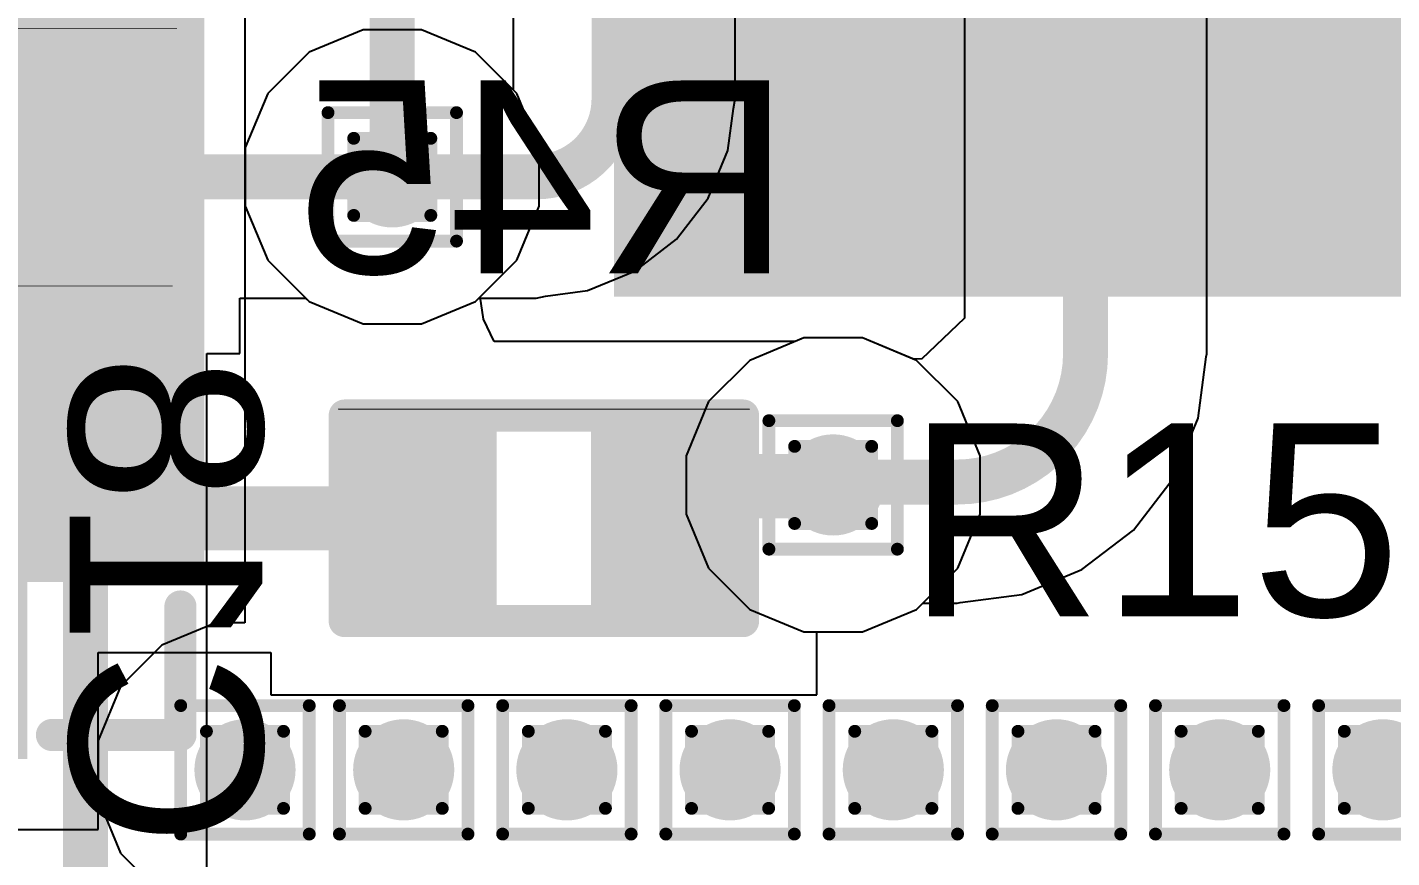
# Model space of a CAD drawing. Header units: inches. Extents: x -12 to 5357, y -8 to 5291.
# Drawn here: x 31.7 to 37.1, y 26.73 to 30.02 of the extents above; entities that cross this region are included whole.
import ezdxf

# ---------------------------------------------------------------- set-up
doc = ezdxf.new("R2010")
doc.units = ezdxf.units.IN
for name, color, linetype in [('Bottom Layer', 5, 'Continuous'), ('Bottom Overlay', 54, 'Continuous'), ('Bottom Paste', 16, 'Continuous'), ('Bottom Solder', 6, 'Continuous'), ('Drill Drawing', 1, 'Continuous'), ('Ground', 16, 'Continuous'), ('Power', 76, 'Continuous'), ('Top Layer', 1, 'Continuous'), ('Top Overlay', 2, 'Continuous'), ('Top Paste', 8, 'Continuous'), ('Top Solder', 216, 'Continuous'), ('Via Holes', 16, 'Continuous')]:
    doc.layers.add(name, color=color, linetype=linetype)
doc.styles.add('Arial', font='', dxfattribs={"height": 0.2})
doc.styles.get('Arial').set_extended_font_data('Arial')

# ---------------------------------------------------------------- blocks, each defined once
blk = doc.blocks.new('48_UFQFPN_7_7__19')
at = {"layer": 'Top Layer'}
for points in [[(-2.9, -3.6), (-2.9, -3.05), (-2.6, -3.05), (-2.6, -3.6)], [(-2.4, -3.6), (-2.4, -3.05), (-2.1, -3.05), (-2.1, -3.6)], [(-1.9, -3.6), (-1.9, -3.05), (-1.6, -3.05), (-1.6, -3.6)], [(-1.4, -3.6), (-1.4, -3.05), (-1.1, -3.05), (-1.1, -3.6)], [(-0.9, -3.6), (-0.9, -3.05), (-0.6, -3.05), (-0.6, -3.6)]]:
    blk.add_hatch(color=1, dxfattribs=at).paths.add_polyline_path(points)
at = {"layer": 'Top Paste'}
for points in [[(-2.9, -3.6), (-2.9, -3.05), (-2.6, -3.05), (-2.6, -3.6)], [(-2.4, -3.6), (-2.4, -3.05), (-2.1, -3.05), (-2.1, -3.6)], [(-1.9, -3.6), (-1.9, -3.05), (-1.6, -3.05), (-1.6, -3.6)], [(-1.4, -3.6), (-1.4, -3.05), (-1.1, -3.05), (-1.1, -3.6)], [(-0.9, -3.6), (-0.9, -3.05), (-0.6, -3.05), (-0.6, -3.6)]]:
    blk.add_hatch(color=8, dxfattribs=at).paths.add_polyline_path(points)
at = {"layer": 'Top Solder'}
for points in [[(-3.7016, -2.4984), (-2.9484, -2.4984), (-2.9484, -3.0016), (-3.7016, -3.0016)], [(-3.0016, -3.7016), (-3.0016, -2.9484), (-2.4984, -2.9484), (-2.4984, -3.7016)], [(-2.5016, -3.7016), (-2.5016, -2.9484), (-1.9984, -2.9484), (-1.9984, -3.7016)], [(-2.0016, -3.7016), (-2.0016, -2.9484), (-1.4984, -2.9484), (-1.4984, -3.7016)], [(-1.5016, -3.7016), (-1.5016, -2.9484), (-0.9984, -2.9484), (-0.9984, -3.7016)], [(-1.0016, -3.7016), (-1.0016, -2.9484), (-0.4984, -2.9484), (-0.4984, -3.7016)]]:
    blk.add_hatch(color=216, dxfattribs=at).paths.add_polyline_path(points)
at = {"layer": 'Top Overlay'}
for points in [[(-3.6068, -3.0988, 0.127, 0.127, 0), (-3.6068, -3.6068, 0.127, 0.127, 0)], [(-3.6068, -3.6068, 0.127, 0.127, 0), (-3.0988, -3.6068, 0.127, 0.127, 0)]]:
    blk.add_lwpolyline(points, format="xyseb", dxfattribs=at)
for points in [[(-3.6385, -3.0988, 0.0635, 0.0635, 1), (-3.575, -3.0988, 0.0635, 0.0635, 1)], [(-3.6385, -3.6068, 0.0635, 0.0635, 1), (-3.575, -3.6068, 0.0635, 0.0635, 1)], [(-3.6385, -3.6068, 0.0635, 0.0635, 1), (-3.575, -3.6068, 0.0635, 0.0635, 1)], [(-3.1305, -3.6068, 0.0635, 0.0635, 1), (-3.067, -3.6068, 0.0635, 0.0635, 1)]]:
    blk.add_lwpolyline(points, format="xyseb", close=True, dxfattribs=at)
blk = doc.blocks.new('R___0402_B_25')
at = {"layer": 'Bottom Layer'}
for points in [[(-0.2413, 0.3175), (-0.2413, -0.3175), (-0.6985, -0.3175), (-0.6985, 0.3175)], [(0.6985, 0.3175), (0.6985, -0.3175), (0.2413, -0.3175), (0.2413, 0.3175)]]:
    blk.add_hatch(color=5, dxfattribs=at).paths.add_polyline_path(points)
at = {"layer": 'Bottom Paste'}
for points in [[(-0.2413, 0.3175), (-0.2413, -0.3175), (-0.6985, -0.3175), (-0.6985, 0.3175)], [(0.6985, 0.3175), (0.6985, -0.3175), (0.2413, -0.3175), (0.2413, 0.3175)]]:
    blk.add_hatch(color=16, dxfattribs=at).paths.add_polyline_path(points)
at = {"layer": 'Bottom Solder'}
for points in [[(-0.1863, 0.3725), (-0.1863, -0.3725), (-0.7535, -0.3725), (-0.7535, 0.3725)], [(0.7535, 0.3725), (0.7535, -0.3725), (0.1863, -0.3725), (0.1863, 0.3725)]]:
    blk.add_hatch(color=6, dxfattribs=at).paths.add_polyline_path(points)
at = {"layer": 'Bottom Overlay'}
for points in [[(-0.7874, 0.4064, 0.127, 0.127, 0), (-0.7874, -0.4064, 0.127, 0.127, 0)], [(0.7874, 0.4064, 0.127, 0.127, 0), (-0.7874, 0.4064, 0.127, 0.127, 0)], [(0.8128, 0.4318, 0.00323, 0.00323, 0), (-0.8128, 0.4318, 0.00323, 0.00323, 0)], [(0.7874, 0.4064, 0.127, 0.127, 0), (0.7874, -0.4064, 0.127, 0.127, 0)], [(0.7874, -0.4064, 0.127, 0.127, 0), (-0.7874, -0.4064, 0.127, 0.127, 0)]]:
    blk.add_lwpolyline(points, format="xyseb", dxfattribs=at)
for points in [[(-0.8191, 0.4064, 0.0635, 0.0635, 1), (-0.7556, 0.4064, 0.0635, 0.0635, 1)], [(-0.8191, 0.4064, 0.0635, 0.0635, 1), (-0.7556, 0.4064, 0.0635, 0.0635, 1)], [(-0.8136, 0.4318, 0.00161, 0.00161, 1), (-0.812, 0.4318, 0.00161, 0.00161, 1)], [(0.7556, 0.4064, 0.0635, 0.0635, 1), (0.8191, 0.4064, 0.0635, 0.0635, 1)], [(0.7556, 0.4064, 0.0635, 0.0635, 1), (0.8191, 0.4064, 0.0635, 0.0635, 1)], [(0.812, 0.4318, 0.00161, 0.00161, 1), (0.8136, 0.4318, 0.00161, 0.00161, 1)], [(-0.8191, -0.4064, 0.0635, 0.0635, 1), (-0.7556, -0.4064, 0.0635, 0.0635, 1)], [(-0.8191, -0.4064, 0.0635, 0.0635, 1), (-0.7556, -0.4064, 0.0635, 0.0635, 1)], [(0.7556, -0.4064, 0.0635, 0.0635, 1), (0.8191, -0.4064, 0.0635, 0.0635, 1)], [(0.7556, -0.4064, 0.0635, 0.0635, 1), (0.8191, -0.4064, 0.0635, 0.0635, 1)]]:
    blk.add_lwpolyline(points, format="xyseb", close=True, dxfattribs=at)
blk = doc.blocks.new('R___0402_B_44')
at = {"layer": 'Bottom Layer'}
for points in [[(-0.2413, 0.3175), (-0.2413, -0.3175), (-0.6985, -0.3175), (-0.6985, 0.3175)], [(0.6985, 0.3175), (0.6985, -0.3175), (0.2413, -0.3175), (0.2413, 0.3175)]]:
    blk.add_hatch(color=5, dxfattribs=at).paths.add_polyline_path(points)
at = {"layer": 'Bottom Paste'}
for points in [[(-0.2413, 0.3175), (-0.2413, -0.3175), (-0.6985, -0.3175), (-0.6985, 0.3175)], [(0.6985, 0.3175), (0.6985, -0.3175), (0.2413, -0.3175), (0.2413, 0.3175)]]:
    blk.add_hatch(color=16, dxfattribs=at).paths.add_polyline_path(points)
at = {"layer": 'Bottom Solder'}
for points in [[(-0.1863, 0.3725), (-0.1863, -0.3725), (-0.7535, -0.3725), (-0.7535, 0.3725)], [(0.7535, 0.3725), (0.7535, -0.3725), (0.1863, -0.3725), (0.1863, 0.3725)]]:
    blk.add_hatch(color=6, dxfattribs=at).paths.add_polyline_path(points)
at = {"layer": 'Bottom Overlay'}
for points in [[(-0.7874, 0.4064, 0.127, 0.127, 0), (-0.7874, -0.4064, 0.127, 0.127, 0)], [(0.7874, 0.4064, 0.127, 0.127, 0), (-0.7874, 0.4064, 0.127, 0.127, 0)], [(0.8128, 0.4318, 0.00323, 0.00323, 0), (-0.8128, 0.4318, 0.00323, 0.00323, 0)], [(0.7874, 0.4064, 0.127, 0.127, 0), (0.7874, -0.4064, 0.127, 0.127, 0)], [(0.7874, -0.4064, 0.127, 0.127, 0), (-0.7874, -0.4064, 0.127, 0.127, 0)]]:
    blk.add_lwpolyline(points, format="xyseb", dxfattribs=at)
for points in [[(-0.8191, 0.4064, 0.0635, 0.0635, 1), (-0.7556, 0.4064, 0.0635, 0.0635, 1)], [(-0.8191, 0.4064, 0.0635, 0.0635, 1), (-0.7556, 0.4064, 0.0635, 0.0635, 1)], [(-0.8136, 0.4318, 0.00161, 0.00161, 1), (-0.812, 0.4318, 0.00161, 0.00161, 1)], [(0.7556, 0.4064, 0.0635, 0.0635, 1), (0.8191, 0.4064, 0.0635, 0.0635, 1)], [(0.7556, 0.4064, 0.0635, 0.0635, 1), (0.8191, 0.4064, 0.0635, 0.0635, 1)], [(0.812, 0.4318, 0.00161, 0.00161, 1), (0.8136, 0.4318, 0.00161, 0.00161, 1)], [(-0.8191, -0.4064, 0.0635, 0.0635, 1), (-0.7556, -0.4064, 0.0635, 0.0635, 1)], [(-0.8191, -0.4064, 0.0635, 0.0635, 1), (-0.7556, -0.4064, 0.0635, 0.0635, 1)], [(0.7556, -0.4064, 0.0635, 0.0635, 1), (0.8191, -0.4064, 0.0635, 0.0635, 1)], [(0.7556, -0.4064, 0.0635, 0.0635, 1), (0.8191, -0.4064, 0.0635, 0.0635, 1)]]:
    blk.add_lwpolyline(points, format="xyseb", close=True, dxfattribs=at)
blk = doc.blocks.new('R___0402_49')
at = {"layer": 'Top Layer'}
for points in [[(-0.6985, -0.3175), (-0.6985, 0.3175), (-0.2413, 0.3175), (-0.2413, -0.3175)], [(0.2413, -0.3175), (0.2413, 0.3175), (0.6985, 0.3175), (0.6985, -0.3175)]]:
    blk.add_hatch(color=1, dxfattribs=at).paths.add_polyline_path(points)
at = {"layer": 'Top Paste'}
for points in [[(-0.6985, -0.3175), (-0.6985, 0.3175), (-0.2413, 0.3175), (-0.2413, -0.3175)], [(0.2413, -0.3175), (0.2413, 0.3175), (0.6985, 0.3175), (0.6985, -0.3175)]]:
    blk.add_hatch(color=8, dxfattribs=at).paths.add_polyline_path(points)
at = {"layer": 'Top Solder'}
for points in [[(-0.7535, -0.3725), (-0.7535, 0.3725), (-0.1863, 0.3725), (-0.1863, -0.3725)], [(0.1863, -0.3725), (0.1863, 0.3725), (0.7535, 0.3725), (0.7535, -0.3725)]]:
    blk.add_hatch(color=216, dxfattribs=at).paths.add_polyline_path(points)
at = {"layer": 'Top Overlay'}
for points in [[(0.7874, 0.4064, 0.127, 0.127, 0), (-0.7874, 0.4064, 0.127, 0.127, 0)], [(-0.7874, 0.4064, 0.127, 0.127, 0), (-0.7874, -0.4064, 0.127, 0.127, 0)], [(0.7874, 0.4064, 0.127, 0.127, 0), (0.7874, -0.4064, 0.127, 0.127, 0)], [(0.7874, -0.4064, 0.127, 0.127, 0), (-0.7874, -0.4064, 0.127, 0.127, 0)], [(0.8128, -0.4318, 0.00323, 0.00323, 0), (-0.8128, -0.4318, 0.00323, 0.00323, 0)]]:
    blk.add_lwpolyline(points, format="xyseb", dxfattribs=at)
for points in [[(-0.8191, 0.4064, 0.0635, 0.0635, 1), (-0.7556, 0.4064, 0.0635, 0.0635, 1)], [(-0.8191, 0.4064, 0.0635, 0.0635, 1), (-0.7556, 0.4064, 0.0635, 0.0635, 1)], [(0.7556, 0.4064, 0.0635, 0.0635, 1), (0.8191, 0.4064, 0.0635, 0.0635, 1)], [(0.7556, 0.4064, 0.0635, 0.0635, 1), (0.8191, 0.4064, 0.0635, 0.0635, 1)], [(-0.8191, -0.4064, 0.0635, 0.0635, 1), (-0.7556, -0.4064, 0.0635, 0.0635, 1)], [(-0.8191, -0.4064, 0.0635, 0.0635, 1), (-0.7556, -0.4064, 0.0635, 0.0635, 1)], [(0.7556, -0.4064, 0.0635, 0.0635, 1), (0.8191, -0.4064, 0.0635, 0.0635, 1)], [(0.7556, -0.4064, 0.0635, 0.0635, 1), (0.8191, -0.4064, 0.0635, 0.0635, 1)], [(-0.8136, -0.4318, 0.00161, 0.00161, 1), (-0.812, -0.4318, 0.00161, 0.00161, 1)], [(0.812, -0.4318, 0.00161, 0.00161, 1), (0.8136, -0.4318, 0.00161, 0.00161, 1)]]:
    blk.add_lwpolyline(points, format="xyseb", close=True, dxfattribs=at)

msp = doc.modelspace()

# ---------------------------------------------------------------- hatches: boundary and pattern name
at = {"layer": 'Bottom Layer'}
h = msp.add_hatch(color=5, dxfattribs=at)
edge = h.paths.add_edge_path()
edge.add_arc((33.145, 29.426), 0.2, 0, 360)
h = msp.add_hatch(color=5, dxfattribs=at)
edge = h.paths.add_edge_path()
edge.add_arc((34.8879, 28.208), 0.2, 0, 360)
h = msp.add_hatch(color=5, dxfattribs=at)
edge = h.paths.add_edge_path()
edge.add_arc((32.5628, 27.0815), 0.2, 0, 360)
h = msp.add_hatch(color=5, dxfattribs=at)
edge = h.paths.add_edge_path()
edge.add_arc((33.1902, 27.0815), 0.2, 0, 360)
h = msp.add_hatch(color=5, dxfattribs=at)
edge = h.paths.add_edge_path()
edge.add_arc((33.8353, 27.0815), 0.2, 0, 360)
h = msp.add_hatch(color=5, dxfattribs=at)
edge = h.paths.add_edge_path()
edge.add_arc((34.4805, 27.0815), 0.2, 0, 360)
h = msp.add_hatch(color=5, dxfattribs=at)
edge = h.paths.add_edge_path()
edge.add_arc((35.1257, 27.0815), 0.2, 0, 360)
h = msp.add_hatch(color=5, dxfattribs=at)
edge = h.paths.add_edge_path()
edge.add_arc((35.7708, 27.0815), 0.2, 0, 360)
h = msp.add_hatch(color=5, dxfattribs=at)
edge = h.paths.add_edge_path()
edge.add_arc((36.416, 27.0815), 0.2, 0, 360)
h = msp.add_hatch(color=5, dxfattribs=at)
edge = h.paths.add_edge_path()
edge.add_arc((37.0611, 27.0815), 0.2, 0, 360)
at = {"layer": 'Ground'}
h = msp.add_hatch(color=16, dxfattribs=at)
edge = h.paths.add_edge_path()
edge.add_arc((33.145, 29.426), 0.2, 0, 360)
h = msp.add_hatch(color=16, dxfattribs=at)
edge = h.paths.add_edge_path()
edge.add_arc((34.8879, 28.208), 0.2, 0, 360)
h = msp.add_hatch(color=16, dxfattribs=at)
edge = h.paths.add_edge_path()
edge.add_arc((32.5628, 27.0815), 0.2, 0, 360)
h = msp.add_hatch(color=16, dxfattribs=at)
edge = h.paths.add_edge_path()
edge.add_arc((33.1902, 27.0815), 0.2, 0, 360)
h = msp.add_hatch(color=16, dxfattribs=at)
edge = h.paths.add_edge_path()
edge.add_arc((33.8353, 27.0815), 0.2, 0, 360)
h = msp.add_hatch(color=16, dxfattribs=at)
edge = h.paths.add_edge_path()
edge.add_arc((34.4805, 27.0815), 0.2, 0, 360)
h = msp.add_hatch(color=16, dxfattribs=at)
edge = h.paths.add_edge_path()
edge.add_arc((35.1257, 27.0815), 0.2, 0, 360)
h = msp.add_hatch(color=16, dxfattribs=at)
edge = h.paths.add_edge_path()
edge.add_arc((35.7708, 27.0815), 0.2, 0, 360)
h = msp.add_hatch(color=16, dxfattribs=at)
edge = h.paths.add_edge_path()
edge.add_arc((36.416, 27.0815), 0.2, 0, 360)
h = msp.add_hatch(color=16, dxfattribs=at)
edge = h.paths.add_edge_path()
edge.add_arc((37.0611, 27.0815), 0.2, 0, 360)
at = {"layer": 'Power'}
h = msp.add_hatch(color=76, dxfattribs=at)
edge = h.paths.add_edge_path()
edge.add_arc((33.145, 29.426), 0.2, 0, 360)
h = msp.add_hatch(color=76, dxfattribs=at)
edge = h.paths.add_edge_path()
edge.add_arc((34.8879, 28.208), 0.2, 0, 360)
h = msp.add_hatch(color=76, dxfattribs=at)
edge = h.paths.add_edge_path()
edge.add_arc((32.5628, 27.0815), 0.2, 0, 360)
h = msp.add_hatch(color=76, dxfattribs=at)
edge = h.paths.add_edge_path()
edge.add_arc((33.1902, 27.0815), 0.2, 0, 360)
h = msp.add_hatch(color=76, dxfattribs=at)
edge = h.paths.add_edge_path()
edge.add_arc((33.8353, 27.0815), 0.2, 0, 360)
h = msp.add_hatch(color=76, dxfattribs=at)
edge = h.paths.add_edge_path()
edge.add_arc((34.4805, 27.0815), 0.2, 0, 360)
h = msp.add_hatch(color=76, dxfattribs=at)
edge = h.paths.add_edge_path()
edge.add_arc((35.1257, 27.0815), 0.2, 0, 360)
h = msp.add_hatch(color=76, dxfattribs=at)
edge = h.paths.add_edge_path()
edge.add_arc((35.7708, 27.0815), 0.2, 0, 360)
h = msp.add_hatch(color=76, dxfattribs=at)
edge = h.paths.add_edge_path()
edge.add_arc((36.416, 27.0815), 0.2, 0, 360)
h = msp.add_hatch(color=76, dxfattribs=at)
edge = h.paths.add_edge_path()
edge.add_arc((37.0611, 27.0815), 0.2, 0, 360)
at = {"layer": 'Top Layer'}
msp.add_hatch(color=1, dxfattribs=at).paths.add_polyline_path([(34.0217, 28.9523), (42.7584, 28.9523), (42.7584, 31.6759), (34.0217, 31.6759)])
h = msp.add_hatch(color=1, dxfattribs=at)
edge = h.paths.add_edge_path()
edge.add_arc((33.145, 29.426), 0.2, 0, 360)
h = msp.add_hatch(color=1, dxfattribs=at)
edge = h.paths.add_edge_path()
edge.add_arc((34.8879, 28.208), 0.2, 0, 360)
h = msp.add_hatch(color=1, dxfattribs=at)
edge = h.paths.add_edge_path()
edge.add_arc((32.5628, 27.0815), 0.2, 0, 360)
h = msp.add_hatch(color=1, dxfattribs=at)
edge = h.paths.add_edge_path()
edge.add_arc((33.1902, 27.0815), 0.2, 0, 360)
h = msp.add_hatch(color=1, dxfattribs=at)
edge = h.paths.add_edge_path()
edge.add_arc((33.8353, 27.0815), 0.2, 0, 360)
h = msp.add_hatch(color=1, dxfattribs=at)
edge = h.paths.add_edge_path()
edge.add_arc((34.4805, 27.0815), 0.2, 0, 360)
h = msp.add_hatch(color=1, dxfattribs=at)
edge = h.paths.add_edge_path()
edge.add_arc((35.1257, 27.0815), 0.2, 0, 360)
h = msp.add_hatch(color=1, dxfattribs=at)
edge = h.paths.add_edge_path()
edge.add_arc((35.7708, 27.0815), 0.2, 0, 360)
h = msp.add_hatch(color=1, dxfattribs=at)
edge = h.paths.add_edge_path()
edge.add_arc((36.416, 27.0815), 0.2, 0, 360)
h = msp.add_hatch(color=1, dxfattribs=at)
edge = h.paths.add_edge_path()
edge.add_arc((37.0611, 27.0815), 0.2, 0, 360)
at = {"layer": 'Via Holes'}
h = msp.add_hatch(color=7, dxfattribs=at)
edge = h.paths.add_edge_path()
edge.add_arc((33.145, 29.426), 0.1, 0, 360)
h = msp.add_hatch(color=7, dxfattribs=at)
edge = h.paths.add_edge_path()
edge.add_arc((34.8879, 28.208), 0.1, 0, 360)
h = msp.add_hatch(color=7, dxfattribs=at)
edge = h.paths.add_edge_path()
edge.add_arc((32.5628, 27.0815), 0.1, 0, 360)
h = msp.add_hatch(color=7, dxfattribs=at)
edge = h.paths.add_edge_path()
edge.add_arc((33.1902, 27.0815), 0.1, 0, 360)
h = msp.add_hatch(color=7, dxfattribs=at)
edge = h.paths.add_edge_path()
edge.add_arc((33.8353, 27.0815), 0.1, 0, 360)
h = msp.add_hatch(color=7, dxfattribs=at)
edge = h.paths.add_edge_path()
edge.add_arc((34.4805, 27.0815), 0.1, 0, 360)
h = msp.add_hatch(color=7, dxfattribs=at)
edge = h.paths.add_edge_path()
edge.add_arc((35.1257, 27.0815), 0.1, 0, 360)
h = msp.add_hatch(color=7, dxfattribs=at)
edge = h.paths.add_edge_path()
edge.add_arc((35.7708, 27.0815), 0.1, 0, 360)
h = msp.add_hatch(color=7, dxfattribs=at)
edge = h.paths.add_edge_path()
edge.add_arc((36.416, 27.0815), 0.1, 0, 360)
h = msp.add_hatch(color=7, dxfattribs=at)
edge = h.paths.add_edge_path()
edge.add_arc((37.0611, 27.0815), 0.1, 0, 360)

# ---------------------------------------------------------------- linework, layer by layer
at = {"layer": 'Bottom Layer'}
for p, q in [((36.3647, 28.7263), (36.3647, 47.5788)), ((34.5008, 29.7339), (34.5008, 36.2602)), ((35.4065, 34.859), (35.4065, 28.8679)), ((34.4934, 29.6968), (34.5008, 29.7339)), ((34.4715, 29.5309), (34.4934, 29.6968)), ((34.3932, 29.3416), (34.4715, 29.5309)), ((34.2685, 29.1792), (34.3932, 29.3416)), ((34.106, 29.0545), (34.2685, 29.1792)), ((33.9168, 28.9761), (34.106, 29.0545)), ((33.7508, 28.9543), (33.9168, 28.9761)), ((32.5423, 28.7275), (32.5423, 28.9469)), ((32.5423, 28.9469), (32.8024, 28.9469)), ((32.8024, 28.9469), (32.8159, 28.9334)), ((32.8159, 28.9334), (33.0294, 28.845)), ((33.2606, 28.845), (33.4741, 28.9334)), ((33.4741, 28.9334), (33.4876, 28.9469)), ((33.4876, 28.9469), (33.7137, 28.9469)), ((33.7137, 28.9469), (33.7508, 28.9543)), ((35.4065, 28.8679), (35.2375, 28.705)), ((33.0294, 28.845), (33.2606, 28.845)), ((34.7723, 28.789), (34.5588, 28.7006)), ((35.0034, 28.789), (34.7723, 28.789)), ((35.2034, 28.7062), (35.0034, 28.789)), ((32.4118, 20.2654), (32.4118, 28.7275)), ((32.4118, 28.7275), (32.5423, 28.7275)), ((34.5588, 28.7006), (34.3953, 28.5372)), ((35.2375, 28.705), (35.2034, 28.7062)), ((36.3303, 28.4713), (36.3624, 28.7147)), ((36.3624, 28.7147), (36.3647, 28.7263)), ((34.3953, 28.5372), (34.3069, 28.3236)), ((36.2319, 28.2337), (36.3303, 28.4713)), ((34.3069, 28.3236), (34.3069, 28.0925)), ((36.0753, 28.0296), (36.2319, 28.2337)), ((34.3069, 28.0925), (34.3953, 27.8789)), ((35.8713, 27.8731), (36.0753, 28.0296)), ((34.3953, 27.8789), (34.5588, 27.7155)), ((35.6337, 27.7746), (35.8713, 27.8731)), ((35.217, 27.7155), (35.2418, 27.7403)), ((35.2418, 27.7403), (35.3787, 27.7403)), ((35.3787, 27.7403), (35.3902, 27.7426)), ((35.3902, 27.7426), (35.6337, 27.7746)), ((34.5588, 27.7155), (34.7723, 27.627)), ((35.0034, 27.627), (35.217, 27.7155)), ((34.7723, 27.627), (35.0034, 27.627))]:
    msp.add_line(p, q, dxfattribs=at)
for points in [[(35.8856, 28.7263, 0.1778, 0.1778, 0), (35.8856, 47.9214, 0.1778, 0.1778, 0)], [(34.0217, 29.7339, 0.1778, 0.1778, 0), (34.0217, 36.2602, 0.1778, 0.1778, 0)], [(34.0217, 29.7339, 0.1778, 0.1778, -0.414214), (33.7137, 29.426, 0.1778, 0.1778, 0)], [(31.9327, 29.426, 0.1778, 0.1778, 0), (33.3754, 29.426, 0.1778, 0.1778, 0)], [(31.9327, 20.2654, 0.1778, 0.1778, 0), (31.9327, 29.426, 0.1778, 0.1778, 0)], [(33.3754, 29.426, 0.1778, 0.1778, 0), (33.7137, 29.426, 0.1778, 0.1778, 0)], [(35.8856, 28.7263, 0.1778, 0.1778, -0.414214), (35.3787, 28.2194, 0.1778, 0.1778, 0)], [(34.8879, 28.2194, 0.1778, 0.1778, 0), (35.3787, 28.2194, 0.1778, 0.1778, 0)]]:
    msp.add_lwpolyline(points, format="xyseb", dxfattribs=at)
for points in [[(33.9772, 29.7339, 0.0889, 0.0889, 1), (34.0661, 29.7339, 0.0889, 0.0889, 1)], [(33.9772, 29.7339, 0.0889, 0.0889, 1), (34.0661, 29.7339, 0.0889, 0.0889, 1)], [(31.8882, 29.426, 0.0889, 0.0889, 1), (31.9771, 29.426, 0.0889, 0.0889, 1)], [(31.8882, 29.426, 0.0889, 0.0889, 1), (31.9771, 29.426, 0.0889, 0.0889, 1)], [(33.331, 29.426, 0.0889, 0.0889, 1), (33.4199, 29.426, 0.0889, 0.0889, 1)], [(33.331, 29.426, 0.0889, 0.0889, 1), (33.4199, 29.426, 0.0889, 0.0889, 1)], [(33.6693, 29.426, 0.0889, 0.0889, 1), (33.7582, 29.426, 0.0889, 0.0889, 1)], [(33.6693, 29.426, 0.0889, 0.0889, 1), (33.7582, 29.426, 0.0889, 0.0889, 1)], [(35.8411, 28.7263, 0.0889, 0.0889, 1), (35.93, 28.7263, 0.0889, 0.0889, 1)], [(35.8411, 28.7263, 0.0889, 0.0889, 1), (35.93, 28.7263, 0.0889, 0.0889, 1)], [(34.8434, 28.2194, 0.0889, 0.0889, 1), (34.9323, 28.2194, 0.0889, 0.0889, 1)], [(35.3342, 28.2194, 0.0889, 0.0889, 1), (35.4231, 28.2194, 0.0889, 0.0889, 1)], [(35.3342, 28.2194, 0.0889, 0.0889, 1), (35.4231, 28.2194, 0.0889, 0.0889, 1)]]:
    msp.add_lwpolyline(points, format="xyseb", close=True, dxfattribs=at)
at = {"layer": 'Drill Drawing'}
for points in [[(32.891, 29.68, 0.0508, 0.0508, 0), (33.399, 29.68, 0.0508, 0.0508, 0)], [(32.891, 29.172, 0.0508, 0.0508, 0), (32.891, 29.68, 0.0508, 0.0508, 0)], [(33.399, 29.172, 0.0508, 0.0508, 0), (33.399, 29.68, 0.0508, 0.0508, 0)], [(32.9926, 29.5784, 0.0508, 0.0508, 0), (33.2974, 29.5784, 0.0508, 0.0508, 0)], [(32.9926, 29.2736, 0.0508, 0.0508, 0), (32.9926, 29.5784, 0.0508, 0.0508, 0)], [(33.2974, 29.2736, 0.0508, 0.0508, 0), (33.2974, 29.5784, 0.0508, 0.0508, 0)], [(32.9926, 29.2736, 0.0508, 0.0508, 0), (33.2974, 29.2736, 0.0508, 0.0508, 0)], [(32.891, 29.172, 0.0508, 0.0508, 0), (33.399, 29.172, 0.0508, 0.0508, 0)], [(34.6339, 28.462, 0.0508, 0.0508, 0), (35.1419, 28.462, 0.0508, 0.0508, 0)], [(34.6339, 27.954, 0.0508, 0.0508, 0), (34.6339, 28.462, 0.0508, 0.0508, 0)], [(35.1419, 27.954, 0.0508, 0.0508, 0), (35.1419, 28.462, 0.0508, 0.0508, 0)], [(34.7355, 28.3604, 0.0508, 0.0508, 0), (35.0403, 28.3604, 0.0508, 0.0508, 0)], [(34.7355, 28.0556, 0.0508, 0.0508, 0), (34.7355, 28.3604, 0.0508, 0.0508, 0)], [(35.0403, 28.0556, 0.0508, 0.0508, 0), (35.0403, 28.3604, 0.0508, 0.0508, 0)], [(34.7355, 28.0556, 0.0508, 0.0508, 0), (35.0403, 28.0556, 0.0508, 0.0508, 0)], [(34.6339, 27.954, 0.0508, 0.0508, 0), (35.1419, 27.954, 0.0508, 0.0508, 0)], [(32.3088, 27.3355, 0.0508, 0.0508, 0), (32.8168, 27.3355, 0.0508, 0.0508, 0)], [(32.3088, 26.8275, 0.0508, 0.0508, 0), (32.3088, 27.3355, 0.0508, 0.0508, 0)], [(32.8168, 26.8275, 0.0508, 0.0508, 0), (32.8168, 27.3355, 0.0508, 0.0508, 0)], [(32.9362, 27.3355, 0.0508, 0.0508, 0), (33.4442, 27.3355, 0.0508, 0.0508, 0)], [(32.9362, 26.8275, 0.0508, 0.0508, 0), (32.9362, 27.3355, 0.0508, 0.0508, 0)], [(33.4442, 26.8275, 0.0508, 0.0508, 0), (33.4442, 27.3355, 0.0508, 0.0508, 0)], [(33.5813, 27.3355, 0.0508, 0.0508, 0), (34.0893, 27.3355, 0.0508, 0.0508, 0)], [(33.5813, 26.8275, 0.0508, 0.0508, 0), (33.5813, 27.3355, 0.0508, 0.0508, 0)], [(34.0893, 26.8275, 0.0508, 0.0508, 0), (34.0893, 27.3355, 0.0508, 0.0508, 0)], [(34.2265, 27.3355, 0.0508, 0.0508, 0), (34.7345, 27.3355, 0.0508, 0.0508, 0)], [(34.2265, 26.8275, 0.0508, 0.0508, 0), (34.2265, 27.3355, 0.0508, 0.0508, 0)], [(34.7345, 26.8275, 0.0508, 0.0508, 0), (34.7345, 27.3355, 0.0508, 0.0508, 0)], [(34.8717, 27.3355, 0.0508, 0.0508, 0), (35.3797, 27.3355, 0.0508, 0.0508, 0)], [(34.8717, 26.8275, 0.0508, 0.0508, 0), (34.8717, 27.3355, 0.0508, 0.0508, 0)], [(35.3797, 26.8275, 0.0508, 0.0508, 0), (35.3797, 27.3355, 0.0508, 0.0508, 0)], [(35.5168, 27.3355, 0.0508, 0.0508, 0), (36.0248, 27.3355, 0.0508, 0.0508, 0)], [(35.5168, 26.8275, 0.0508, 0.0508, 0), (35.5168, 27.3355, 0.0508, 0.0508, 0)], [(36.0248, 26.8275, 0.0508, 0.0508, 0), (36.0248, 27.3355, 0.0508, 0.0508, 0)], [(36.162, 27.3355, 0.0508, 0.0508, 0), (36.67, 27.3355, 0.0508, 0.0508, 0)], [(36.162, 26.8275, 0.0508, 0.0508, 0), (36.162, 27.3355, 0.0508, 0.0508, 0)], [(36.67, 26.8275, 0.0508, 0.0508, 0), (36.67, 27.3355, 0.0508, 0.0508, 0)], [(36.8071, 27.3355, 0.0508, 0.0508, 0), (37.3151, 27.3355, 0.0508, 0.0508, 0)], [(36.8071, 26.8275, 0.0508, 0.0508, 0), (36.8071, 27.3355, 0.0508, 0.0508, 0)], [(32.4104, 27.2339, 0.0508, 0.0508, 0), (32.7152, 27.2339, 0.0508, 0.0508, 0)], [(32.4104, 26.9291, 0.0508, 0.0508, 0), (32.4104, 27.2339, 0.0508, 0.0508, 0)], [(32.7152, 26.9291, 0.0508, 0.0508, 0), (32.7152, 27.2339, 0.0508, 0.0508, 0)], [(33.0378, 27.2339, 0.0508, 0.0508, 0), (33.3426, 27.2339, 0.0508, 0.0508, 0)], [(33.0378, 26.9291, 0.0508, 0.0508, 0), (33.0378, 27.2339, 0.0508, 0.0508, 0)], [(33.3426, 26.9291, 0.0508, 0.0508, 0), (33.3426, 27.2339, 0.0508, 0.0508, 0)], [(33.6829, 27.2339, 0.0508, 0.0508, 0), (33.9877, 27.2339, 0.0508, 0.0508, 0)], [(33.6829, 26.9291, 0.0508, 0.0508, 0), (33.6829, 27.2339, 0.0508, 0.0508, 0)], [(33.9877, 26.9291, 0.0508, 0.0508, 0), (33.9877, 27.2339, 0.0508, 0.0508, 0)], [(34.3281, 27.2339, 0.0508, 0.0508, 0), (34.6329, 27.2339, 0.0508, 0.0508, 0)], [(34.3281, 26.9291, 0.0508, 0.0508, 0), (34.3281, 27.2339, 0.0508, 0.0508, 0)], [(34.6329, 26.9291, 0.0508, 0.0508, 0), (34.6329, 27.2339, 0.0508, 0.0508, 0)], [(34.9733, 27.2339, 0.0508, 0.0508, 0), (35.2781, 27.2339, 0.0508, 0.0508, 0)], [(34.9733, 26.9291, 0.0508, 0.0508, 0), (34.9733, 27.2339, 0.0508, 0.0508, 0)], [(35.2781, 26.9291, 0.0508, 0.0508, 0), (35.2781, 27.2339, 0.0508, 0.0508, 0)], [(35.6184, 27.2339, 0.0508, 0.0508, 0), (35.9232, 27.2339, 0.0508, 0.0508, 0)], [(35.6184, 26.9291, 0.0508, 0.0508, 0), (35.6184, 27.2339, 0.0508, 0.0508, 0)], [(35.9232, 26.9291, 0.0508, 0.0508, 0), (35.9232, 27.2339, 0.0508, 0.0508, 0)], [(36.2636, 27.2339, 0.0508, 0.0508, 0), (36.5684, 27.2339, 0.0508, 0.0508, 0)], [(36.2636, 26.9291, 0.0508, 0.0508, 0), (36.2636, 27.2339, 0.0508, 0.0508, 0)], [(36.5684, 26.9291, 0.0508, 0.0508, 0), (36.5684, 27.2339, 0.0508, 0.0508, 0)], [(36.9087, 27.2339, 0.0508, 0.0508, 0), (37.2135, 27.2339, 0.0508, 0.0508, 0)], [(36.9087, 26.9291, 0.0508, 0.0508, 0), (36.9087, 27.2339, 0.0508, 0.0508, 0)], [(32.4104, 26.9291, 0.0508, 0.0508, 0), (32.7152, 26.9291, 0.0508, 0.0508, 0)], [(33.0378, 26.9291, 0.0508, 0.0508, 0), (33.3426, 26.9291, 0.0508, 0.0508, 0)], [(33.6829, 26.9291, 0.0508, 0.0508, 0), (33.9877, 26.9291, 0.0508, 0.0508, 0)], [(34.3281, 26.9291, 0.0508, 0.0508, 0), (34.6329, 26.9291, 0.0508, 0.0508, 0)], [(34.9733, 26.9291, 0.0508, 0.0508, 0), (35.2781, 26.9291, 0.0508, 0.0508, 0)], [(35.6184, 26.9291, 0.0508, 0.0508, 0), (35.9232, 26.9291, 0.0508, 0.0508, 0)], [(36.2636, 26.9291, 0.0508, 0.0508, 0), (36.5684, 26.9291, 0.0508, 0.0508, 0)], [(36.9087, 26.9291, 0.0508, 0.0508, 0), (37.2135, 26.9291, 0.0508, 0.0508, 0)], [(32.3088, 26.8275, 0.0508, 0.0508, 0), (32.8168, 26.8275, 0.0508, 0.0508, 0)], [(32.9362, 26.8275, 0.0508, 0.0508, 0), (33.4442, 26.8275, 0.0508, 0.0508, 0)], [(33.5813, 26.8275, 0.0508, 0.0508, 0), (34.0893, 26.8275, 0.0508, 0.0508, 0)], [(34.2265, 26.8275, 0.0508, 0.0508, 0), (34.7345, 26.8275, 0.0508, 0.0508, 0)], [(34.8717, 26.8275, 0.0508, 0.0508, 0), (35.3797, 26.8275, 0.0508, 0.0508, 0)], [(35.5168, 26.8275, 0.0508, 0.0508, 0), (36.0248, 26.8275, 0.0508, 0.0508, 0)], [(36.162, 26.8275, 0.0508, 0.0508, 0), (36.67, 26.8275, 0.0508, 0.0508, 0)], [(36.8071, 26.8275, 0.0508, 0.0508, 0), (37.3151, 26.8275, 0.0508, 0.0508, 0)]]:
    msp.add_lwpolyline(points, format="xyseb", dxfattribs=at)
for points in [[(32.8783, 29.68, 0.0254, 0.0254, 1), (32.9037, 29.68, 0.0254, 0.0254, 1)], [(32.8783, 29.68, 0.0254, 0.0254, 1), (32.9037, 29.68, 0.0254, 0.0254, 1)], [(33.3863, 29.68, 0.0254, 0.0254, 1), (33.4117, 29.68, 0.0254, 0.0254, 1)], [(33.3863, 29.68, 0.0254, 0.0254, 1), (33.4117, 29.68, 0.0254, 0.0254, 1)], [(32.9799, 29.5784, 0.0254, 0.0254, 1), (33.0053, 29.5784, 0.0254, 0.0254, 1)], [(32.9799, 29.5784, 0.0254, 0.0254, 1), (33.0053, 29.5784, 0.0254, 0.0254, 1)], [(33.2847, 29.5784, 0.0254, 0.0254, 1), (33.3101, 29.5784, 0.0254, 0.0254, 1)], [(33.2847, 29.5784, 0.0254, 0.0254, 1), (33.3101, 29.5784, 0.0254, 0.0254, 1)], [(32.9799, 29.2736, 0.0254, 0.0254, 1), (33.0053, 29.2736, 0.0254, 0.0254, 1)], [(32.9799, 29.2736, 0.0254, 0.0254, 1), (33.0053, 29.2736, 0.0254, 0.0254, 1)], [(33.2847, 29.2736, 0.0254, 0.0254, 1), (33.3101, 29.2736, 0.0254, 0.0254, 1)], [(33.2847, 29.2736, 0.0254, 0.0254, 1), (33.3101, 29.2736, 0.0254, 0.0254, 1)], [(32.8783, 29.172, 0.0254, 0.0254, 1), (32.9037, 29.172, 0.0254, 0.0254, 1)], [(32.8783, 29.172, 0.0254, 0.0254, 1), (32.9037, 29.172, 0.0254, 0.0254, 1)], [(33.3863, 29.172, 0.0254, 0.0254, 1), (33.4117, 29.172, 0.0254, 0.0254, 1)], [(33.3863, 29.172, 0.0254, 0.0254, 1), (33.4117, 29.172, 0.0254, 0.0254, 1)], [(34.6212, 28.462, 0.0254, 0.0254, 1), (34.6466, 28.462, 0.0254, 0.0254, 1)], [(34.6212, 28.462, 0.0254, 0.0254, 1), (34.6466, 28.462, 0.0254, 0.0254, 1)], [(35.1292, 28.462, 0.0254, 0.0254, 1), (35.1546, 28.462, 0.0254, 0.0254, 1)], [(35.1292, 28.462, 0.0254, 0.0254, 1), (35.1546, 28.462, 0.0254, 0.0254, 1)], [(34.7228, 28.3604, 0.0254, 0.0254, 1), (34.7482, 28.3604, 0.0254, 0.0254, 1)], [(34.7228, 28.3604, 0.0254, 0.0254, 1), (34.7482, 28.3604, 0.0254, 0.0254, 1)], [(35.0276, 28.3604, 0.0254, 0.0254, 1), (35.053, 28.3604, 0.0254, 0.0254, 1)], [(35.0276, 28.3604, 0.0254, 0.0254, 1), (35.053, 28.3604, 0.0254, 0.0254, 1)], [(34.7228, 28.0556, 0.0254, 0.0254, 1), (34.7482, 28.0556, 0.0254, 0.0254, 1)], [(34.7228, 28.0556, 0.0254, 0.0254, 1), (34.7482, 28.0556, 0.0254, 0.0254, 1)], [(35.0276, 28.0556, 0.0254, 0.0254, 1), (35.053, 28.0556, 0.0254, 0.0254, 1)], [(35.0276, 28.0556, 0.0254, 0.0254, 1), (35.053, 28.0556, 0.0254, 0.0254, 1)], [(34.6212, 27.954, 0.0254, 0.0254, 1), (34.6466, 27.954, 0.0254, 0.0254, 1)], [(34.6212, 27.954, 0.0254, 0.0254, 1), (34.6466, 27.954, 0.0254, 0.0254, 1)], [(35.1292, 27.954, 0.0254, 0.0254, 1), (35.1546, 27.954, 0.0254, 0.0254, 1)], [(35.1292, 27.954, 0.0254, 0.0254, 1), (35.1546, 27.954, 0.0254, 0.0254, 1)], [(32.2961, 27.3355, 0.0254, 0.0254, 1), (32.3215, 27.3355, 0.0254, 0.0254, 1)], [(32.2961, 27.3355, 0.0254, 0.0254, 1), (32.3215, 27.3355, 0.0254, 0.0254, 1)], [(32.8041, 27.3355, 0.0254, 0.0254, 1), (32.8295, 27.3355, 0.0254, 0.0254, 1)], [(32.8041, 27.3355, 0.0254, 0.0254, 1), (32.8295, 27.3355, 0.0254, 0.0254, 1)], [(32.9235, 27.3355, 0.0254, 0.0254, 1), (32.9489, 27.3355, 0.0254, 0.0254, 1)], [(32.9235, 27.3355, 0.0254, 0.0254, 1), (32.9489, 27.3355, 0.0254, 0.0254, 1)], [(33.4315, 27.3355, 0.0254, 0.0254, 1), (33.4569, 27.3355, 0.0254, 0.0254, 1)], [(33.4315, 27.3355, 0.0254, 0.0254, 1), (33.4569, 27.3355, 0.0254, 0.0254, 1)], [(33.5686, 27.3355, 0.0254, 0.0254, 1), (33.594, 27.3355, 0.0254, 0.0254, 1)], [(33.5686, 27.3355, 0.0254, 0.0254, 1), (33.594, 27.3355, 0.0254, 0.0254, 1)], [(34.0766, 27.3355, 0.0254, 0.0254, 1), (34.102, 27.3355, 0.0254, 0.0254, 1)], [(34.0766, 27.3355, 0.0254, 0.0254, 1), (34.102, 27.3355, 0.0254, 0.0254, 1)], [(34.2138, 27.3355, 0.0254, 0.0254, 1), (34.2392, 27.3355, 0.0254, 0.0254, 1)], [(34.2138, 27.3355, 0.0254, 0.0254, 1), (34.2392, 27.3355, 0.0254, 0.0254, 1)], [(34.7218, 27.3355, 0.0254, 0.0254, 1), (34.7472, 27.3355, 0.0254, 0.0254, 1)], [(34.7218, 27.3355, 0.0254, 0.0254, 1), (34.7472, 27.3355, 0.0254, 0.0254, 1)], [(34.859, 27.3355, 0.0254, 0.0254, 1), (34.8844, 27.3355, 0.0254, 0.0254, 1)], [(34.859, 27.3355, 0.0254, 0.0254, 1), (34.8844, 27.3355, 0.0254, 0.0254, 1)], [(35.367, 27.3355, 0.0254, 0.0254, 1), (35.3924, 27.3355, 0.0254, 0.0254, 1)], [(35.367, 27.3355, 0.0254, 0.0254, 1), (35.3924, 27.3355, 0.0254, 0.0254, 1)], [(35.5041, 27.3355, 0.0254, 0.0254, 1), (35.5295, 27.3355, 0.0254, 0.0254, 1)], [(35.5041, 27.3355, 0.0254, 0.0254, 1), (35.5295, 27.3355, 0.0254, 0.0254, 1)], [(36.0121, 27.3355, 0.0254, 0.0254, 1), (36.0375, 27.3355, 0.0254, 0.0254, 1)], [(36.0121, 27.3355, 0.0254, 0.0254, 1), (36.0375, 27.3355, 0.0254, 0.0254, 1)], [(36.1493, 27.3355, 0.0254, 0.0254, 1), (36.1747, 27.3355, 0.0254, 0.0254, 1)], [(36.1493, 27.3355, 0.0254, 0.0254, 1), (36.1747, 27.3355, 0.0254, 0.0254, 1)], [(36.6573, 27.3355, 0.0254, 0.0254, 1), (36.6827, 27.3355, 0.0254, 0.0254, 1)], [(36.6573, 27.3355, 0.0254, 0.0254, 1), (36.6827, 27.3355, 0.0254, 0.0254, 1)], [(36.7944, 27.3355, 0.0254, 0.0254, 1), (36.8198, 27.3355, 0.0254, 0.0254, 1)], [(36.7944, 27.3355, 0.0254, 0.0254, 1), (36.8198, 27.3355, 0.0254, 0.0254, 1)], [(32.3977, 27.2339, 0.0254, 0.0254, 1), (32.4231, 27.2339, 0.0254, 0.0254, 1)], [(32.3977, 27.2339, 0.0254, 0.0254, 1), (32.4231, 27.2339, 0.0254, 0.0254, 1)], [(32.7025, 27.2339, 0.0254, 0.0254, 1), (32.7279, 27.2339, 0.0254, 0.0254, 1)], [(32.7025, 27.2339, 0.0254, 0.0254, 1), (32.7279, 27.2339, 0.0254, 0.0254, 1)], [(33.0251, 27.2339, 0.0254, 0.0254, 1), (33.0505, 27.2339, 0.0254, 0.0254, 1)], [(33.0251, 27.2339, 0.0254, 0.0254, 1), (33.0505, 27.2339, 0.0254, 0.0254, 1)], [(33.3299, 27.2339, 0.0254, 0.0254, 1), (33.3553, 27.2339, 0.0254, 0.0254, 1)], [(33.3299, 27.2339, 0.0254, 0.0254, 1), (33.3553, 27.2339, 0.0254, 0.0254, 1)], [(33.6702, 27.2339, 0.0254, 0.0254, 1), (33.6956, 27.2339, 0.0254, 0.0254, 1)], [(33.6702, 27.2339, 0.0254, 0.0254, 1), (33.6956, 27.2339, 0.0254, 0.0254, 1)], [(33.975, 27.2339, 0.0254, 0.0254, 1), (34.0004, 27.2339, 0.0254, 0.0254, 1)], [(33.975, 27.2339, 0.0254, 0.0254, 1), (34.0004, 27.2339, 0.0254, 0.0254, 1)], [(34.3154, 27.2339, 0.0254, 0.0254, 1), (34.3408, 27.2339, 0.0254, 0.0254, 1)], [(34.3154, 27.2339, 0.0254, 0.0254, 1), (34.3408, 27.2339, 0.0254, 0.0254, 1)], [(34.6202, 27.2339, 0.0254, 0.0254, 1), (34.6456, 27.2339, 0.0254, 0.0254, 1)], [(34.6202, 27.2339, 0.0254, 0.0254, 1), (34.6456, 27.2339, 0.0254, 0.0254, 1)], [(34.9606, 27.2339, 0.0254, 0.0254, 1), (34.986, 27.2339, 0.0254, 0.0254, 1)], [(34.9606, 27.2339, 0.0254, 0.0254, 1), (34.986, 27.2339, 0.0254, 0.0254, 1)], [(35.2654, 27.2339, 0.0254, 0.0254, 1), (35.2908, 27.2339, 0.0254, 0.0254, 1)], [(35.2654, 27.2339, 0.0254, 0.0254, 1), (35.2908, 27.2339, 0.0254, 0.0254, 1)], [(35.6057, 27.2339, 0.0254, 0.0254, 1), (35.6311, 27.2339, 0.0254, 0.0254, 1)], [(35.6057, 27.2339, 0.0254, 0.0254, 1), (35.6311, 27.2339, 0.0254, 0.0254, 1)], [(35.9105, 27.2339, 0.0254, 0.0254, 1), (35.9359, 27.2339, 0.0254, 0.0254, 1)], [(35.9105, 27.2339, 0.0254, 0.0254, 1), (35.9359, 27.2339, 0.0254, 0.0254, 1)], [(36.2509, 27.2339, 0.0254, 0.0254, 1), (36.2763, 27.2339, 0.0254, 0.0254, 1)], [(36.2509, 27.2339, 0.0254, 0.0254, 1), (36.2763, 27.2339, 0.0254, 0.0254, 1)], [(36.5557, 27.2339, 0.0254, 0.0254, 1), (36.5811, 27.2339, 0.0254, 0.0254, 1)], [(36.5557, 27.2339, 0.0254, 0.0254, 1), (36.5811, 27.2339, 0.0254, 0.0254, 1)], [(36.896, 27.2339, 0.0254, 0.0254, 1), (36.9214, 27.2339, 0.0254, 0.0254, 1)], [(36.896, 27.2339, 0.0254, 0.0254, 1), (36.9214, 27.2339, 0.0254, 0.0254, 1)], [(32.3977, 26.9291, 0.0254, 0.0254, 1), (32.4231, 26.9291, 0.0254, 0.0254, 1)], [(32.3977, 26.9291, 0.0254, 0.0254, 1), (32.4231, 26.9291, 0.0254, 0.0254, 1)], [(32.7025, 26.9291, 0.0254, 0.0254, 1), (32.7279, 26.9291, 0.0254, 0.0254, 1)], [(32.7025, 26.9291, 0.0254, 0.0254, 1), (32.7279, 26.9291, 0.0254, 0.0254, 1)], [(33.0251, 26.9291, 0.0254, 0.0254, 1), (33.0505, 26.9291, 0.0254, 0.0254, 1)], [(33.0251, 26.9291, 0.0254, 0.0254, 1), (33.0505, 26.9291, 0.0254, 0.0254, 1)], [(33.3299, 26.9291, 0.0254, 0.0254, 1), (33.3553, 26.9291, 0.0254, 0.0254, 1)], [(33.3299, 26.9291, 0.0254, 0.0254, 1), (33.3553, 26.9291, 0.0254, 0.0254, 1)], [(33.6702, 26.9291, 0.0254, 0.0254, 1), (33.6956, 26.9291, 0.0254, 0.0254, 1)], [(33.6702, 26.9291, 0.0254, 0.0254, 1), (33.6956, 26.9291, 0.0254, 0.0254, 1)], [(33.975, 26.9291, 0.0254, 0.0254, 1), (34.0004, 26.9291, 0.0254, 0.0254, 1)], [(33.975, 26.9291, 0.0254, 0.0254, 1), (34.0004, 26.9291, 0.0254, 0.0254, 1)], [(34.3154, 26.9291, 0.0254, 0.0254, 1), (34.3408, 26.9291, 0.0254, 0.0254, 1)], [(34.3154, 26.9291, 0.0254, 0.0254, 1), (34.3408, 26.9291, 0.0254, 0.0254, 1)], [(34.6202, 26.9291, 0.0254, 0.0254, 1), (34.6456, 26.9291, 0.0254, 0.0254, 1)], [(34.6202, 26.9291, 0.0254, 0.0254, 1), (34.6456, 26.9291, 0.0254, 0.0254, 1)], [(34.9606, 26.9291, 0.0254, 0.0254, 1), (34.986, 26.9291, 0.0254, 0.0254, 1)], [(34.9606, 26.9291, 0.0254, 0.0254, 1), (34.986, 26.9291, 0.0254, 0.0254, 1)], [(35.2654, 26.9291, 0.0254, 0.0254, 1), (35.2908, 26.9291, 0.0254, 0.0254, 1)], [(35.2654, 26.9291, 0.0254, 0.0254, 1), (35.2908, 26.9291, 0.0254, 0.0254, 1)], [(35.6057, 26.9291, 0.0254, 0.0254, 1), (35.6311, 26.9291, 0.0254, 0.0254, 1)], [(35.6057, 26.9291, 0.0254, 0.0254, 1), (35.6311, 26.9291, 0.0254, 0.0254, 1)], [(35.9105, 26.9291, 0.0254, 0.0254, 1), (35.9359, 26.9291, 0.0254, 0.0254, 1)], [(35.9105, 26.9291, 0.0254, 0.0254, 1), (35.9359, 26.9291, 0.0254, 0.0254, 1)], [(36.2509, 26.9291, 0.0254, 0.0254, 1), (36.2763, 26.9291, 0.0254, 0.0254, 1)], [(36.2509, 26.9291, 0.0254, 0.0254, 1), (36.2763, 26.9291, 0.0254, 0.0254, 1)], [(36.5557, 26.9291, 0.0254, 0.0254, 1), (36.5811, 26.9291, 0.0254, 0.0254, 1)], [(36.5557, 26.9291, 0.0254, 0.0254, 1), (36.5811, 26.9291, 0.0254, 0.0254, 1)], [(36.896, 26.9291, 0.0254, 0.0254, 1), (36.9214, 26.9291, 0.0254, 0.0254, 1)], [(36.896, 26.9291, 0.0254, 0.0254, 1), (36.9214, 26.9291, 0.0254, 0.0254, 1)], [(32.2961, 26.8275, 0.0254, 0.0254, 1), (32.3215, 26.8275, 0.0254, 0.0254, 1)], [(32.2961, 26.8275, 0.0254, 0.0254, 1), (32.3215, 26.8275, 0.0254, 0.0254, 1)], [(32.8041, 26.8275, 0.0254, 0.0254, 1), (32.8295, 26.8275, 0.0254, 0.0254, 1)], [(32.8041, 26.8275, 0.0254, 0.0254, 1), (32.8295, 26.8275, 0.0254, 0.0254, 1)], [(32.9235, 26.8275, 0.0254, 0.0254, 1), (32.9489, 26.8275, 0.0254, 0.0254, 1)], [(32.9235, 26.8275, 0.0254, 0.0254, 1), (32.9489, 26.8275, 0.0254, 0.0254, 1)], [(33.4315, 26.8275, 0.0254, 0.0254, 1), (33.4569, 26.8275, 0.0254, 0.0254, 1)], [(33.4315, 26.8275, 0.0254, 0.0254, 1), (33.4569, 26.8275, 0.0254, 0.0254, 1)], [(33.5686, 26.8275, 0.0254, 0.0254, 1), (33.594, 26.8275, 0.0254, 0.0254, 1)], [(33.5686, 26.8275, 0.0254, 0.0254, 1), (33.594, 26.8275, 0.0254, 0.0254, 1)], [(34.0766, 26.8275, 0.0254, 0.0254, 1), (34.102, 26.8275, 0.0254, 0.0254, 1)], [(34.0766, 26.8275, 0.0254, 0.0254, 1), (34.102, 26.8275, 0.0254, 0.0254, 1)], [(34.2138, 26.8275, 0.0254, 0.0254, 1), (34.2392, 26.8275, 0.0254, 0.0254, 1)], [(34.2138, 26.8275, 0.0254, 0.0254, 1), (34.2392, 26.8275, 0.0254, 0.0254, 1)], [(34.7218, 26.8275, 0.0254, 0.0254, 1), (34.7472, 26.8275, 0.0254, 0.0254, 1)], [(34.7218, 26.8275, 0.0254, 0.0254, 1), (34.7472, 26.8275, 0.0254, 0.0254, 1)], [(34.859, 26.8275, 0.0254, 0.0254, 1), (34.8844, 26.8275, 0.0254, 0.0254, 1)], [(34.859, 26.8275, 0.0254, 0.0254, 1), (34.8844, 26.8275, 0.0254, 0.0254, 1)], [(35.367, 26.8275, 0.0254, 0.0254, 1), (35.3924, 26.8275, 0.0254, 0.0254, 1)], [(35.367, 26.8275, 0.0254, 0.0254, 1), (35.3924, 26.8275, 0.0254, 0.0254, 1)], [(35.5041, 26.8275, 0.0254, 0.0254, 1), (35.5295, 26.8275, 0.0254, 0.0254, 1)], [(35.5041, 26.8275, 0.0254, 0.0254, 1), (35.5295, 26.8275, 0.0254, 0.0254, 1)], [(36.0121, 26.8275, 0.0254, 0.0254, 1), (36.0375, 26.8275, 0.0254, 0.0254, 1)], [(36.0121, 26.8275, 0.0254, 0.0254, 1), (36.0375, 26.8275, 0.0254, 0.0254, 1)], [(36.1493, 26.8275, 0.0254, 0.0254, 1), (36.1747, 26.8275, 0.0254, 0.0254, 1)], [(36.1493, 26.8275, 0.0254, 0.0254, 1), (36.1747, 26.8275, 0.0254, 0.0254, 1)], [(36.6573, 26.8275, 0.0254, 0.0254, 1), (36.6827, 26.8275, 0.0254, 0.0254, 1)], [(36.6573, 26.8275, 0.0254, 0.0254, 1), (36.6827, 26.8275, 0.0254, 0.0254, 1)], [(36.7944, 26.8275, 0.0254, 0.0254, 1), (36.8198, 26.8275, 0.0254, 0.0254, 1)], [(36.7944, 26.8275, 0.0254, 0.0254, 1), (36.8198, 26.8275, 0.0254, 0.0254, 1)]]:
    msp.add_lwpolyline(points, format="xyseb", close=True, dxfattribs=at)
at = {"layer": 'Ground'}
for p, q in [((33.0294, 30.007), (32.8159, 29.9185)), ((33.2606, 30.007), (33.0294, 30.007)), ((33.4741, 29.9185), (33.2606, 30.007)), ((32.8159, 29.9185), (32.6525, 29.7551)), ((33.6375, 29.7551), (33.4741, 29.9185)), ((32.6525, 29.7551), (32.564, 29.5416)), ((33.726, 29.5416), (33.6375, 29.7551)), ((32.564, 29.5416), (32.564, 29.3104)), ((33.726, 29.3104), (33.726, 29.5416)), ((32.564, 29.3104), (32.6525, 29.0969)), ((33.6375, 29.0969), (33.726, 29.3104)), ((32.6525, 29.0969), (32.8159, 28.9334)), ((33.4741, 28.9334), (33.6375, 29.0969)), ((32.8159, 28.9334), (33.0294, 28.845)), ((33.2606, 28.845), (33.4741, 28.9334)), ((33.0294, 28.845), (33.2606, 28.845)), ((34.7723, 28.789), (34.5588, 28.7006)), ((35.0034, 28.789), (34.7723, 28.789)), ((35.217, 28.7006), (35.0034, 28.789)), ((34.5588, 28.7006), (34.3953, 28.5372)), ((35.3804, 28.5372), (35.217, 28.7006)), ((34.3953, 28.5372), (34.3069, 28.3236)), ((35.4689, 28.3236), (35.3804, 28.5372)), ((34.3069, 28.3236), (34.3069, 28.0925)), ((35.4689, 28.0925), (35.4689, 28.3236)), ((34.3069, 28.0925), (34.3953, 27.8789)), ((35.3804, 27.8789), (35.4689, 28.0925)), ((34.3953, 27.8789), (34.5588, 27.7155)), ((35.217, 27.7155), (35.3804, 27.8789)), ((34.5588, 27.7155), (34.7723, 27.627)), ((35.0034, 27.627), (35.217, 27.7155)), ((34.7723, 27.627), (35.0034, 27.627))]:
    msp.add_line(p, q, dxfattribs=at)
at = {"layer": 'Power'}
for p, q in [((32.5628, 30.4165), (32.5628, 27.6625)), ((32.4472, 27.6625), (32.2337, 27.574)), ((32.5628, 27.6625), (32.4472, 27.6625)), ((32.2337, 27.574), (32.0702, 27.4106)), ((32.0702, 27.4106), (31.9818, 27.197)), ((31.9818, 27.197), (31.9818, 26.9659)), ((31.9818, 26.9659), (32.0702, 26.7524)), ((32.0702, 26.7524), (32.2337, 26.5889))]:
    msp.add_line(p, q, dxfattribs=at)
at = {"layer": 'Top Layer'}
for p, q in [((33.6241, 29.7685), (33.6241, 30.2351)), ((33.6375, 29.7551), (33.6241, 29.7685)), ((33.726, 29.5416), (33.6375, 29.7551)), ((33.726, 29.3104), (33.726, 29.5416)), ((33.6375, 29.0969), (33.726, 29.3104)), ((33.493, 28.9523), (33.6375, 29.0969)), ((33.5062, 28.8639), (33.493, 28.9523)), ((33.5475, 28.7745), (33.5062, 28.8639)), ((34.7372, 28.7745), (33.5475, 28.7745)), ((34.7723, 28.789), (34.7372, 28.7745)), ((35.0034, 28.789), (34.7723, 28.789)), ((35.217, 28.7006), (35.0034, 28.789)), ((35.3804, 28.5372), (35.217, 28.7006)), ((35.4689, 28.3236), (35.3804, 28.5372)), ((35.4689, 28.0925), (35.4689, 28.3236)), ((35.3804, 27.8789), (35.4689, 28.0925)), ((35.217, 27.7155), (35.3804, 27.8789)), ((35.0034, 27.627), (35.217, 27.7155)), ((34.8239, 27.3775), (34.8239, 27.627)), ((34.8239, 27.627), (35.0034, 27.627)), ((31.9818, 26.845), (31.9818, 27.545)), ((31.9818, 27.545), (32.6649, 27.545)), ((32.6649, 27.545), (32.6649, 27.3775)), ((32.6649, 27.3775), (34.8239, 27.3775)), ((31.5318, 26.845), (31.9818, 26.845))]:
    msp.add_line(p, q, dxfattribs=at)
for points in [[(33.145, 29.426, 0.1778, 0.1778, 0), (33.145, 30.2351, 0.1778, 0.1778, 0)], [(34.2143, 28.203, 0.254, 0.254, 0), (34.8879, 28.203, 0.254, 0.254, 0)], [(32.0258, 28.076, 0.254, 0.254, 0), (33.2745, 28.076, 0.254, 0.254, 0)]]:
    msp.add_lwpolyline(points, format="xyseb", dxfattribs=at)
for points in [[(33.1005, 29.426, 0.0889, 0.0889, 1), (33.1894, 29.426, 0.0889, 0.0889, 1)], [(34.1508, 28.203, 0.127, 0.127, 1), (34.2778, 28.203, 0.127, 0.127, 1)], [(34.8244, 28.203, 0.127, 0.127, 1), (34.9514, 28.203, 0.127, 0.127, 1)], [(31.9623, 28.076, 0.127, 0.127, 1), (32.0893, 28.076, 0.127, 0.127, 1)], [(33.211, 28.076, 0.127, 0.127, 1), (33.338, 28.076, 0.127, 0.127, 1)]]:
    msp.add_lwpolyline(points, format="xyseb", close=True, dxfattribs=at)

# ---------------------------------------------------------------- block references
for name, p, rotation in [('48_UFQFPN_7_7__19', (28.7008, 30.826), 90), ('R___0402_B_44', (31.4797, 30.4437), 180), ('R___0402_B_25', (31.4628, 29.426), 180), ('R___0402_49', (33.7444, 28.076), 180)]:
    msp.add_blockref(name, p, dxfattribs=dict(rotation=rotation))

# ---------------------------------------------------------------- texts
at = {"layer": 'Bottom Overlay', "style": 'Arial', "text_generation_flag": 2}
msp.add_text('R45', height=0.762, dxfattribs=at).set_placement((34.7214, 29.0451))
msp.add_text('C18', height=0.762, rotation=270, dxfattribs=at).set_placement((31.8693, 26.7744))
at = {"layer": 'Top Overlay', "style": 'Arial'}
msp.add_text('R15', height=0.762, dxfattribs=at).set_placement((35.1797, 27.6889))

doc.saveas('drawing.dxf')
